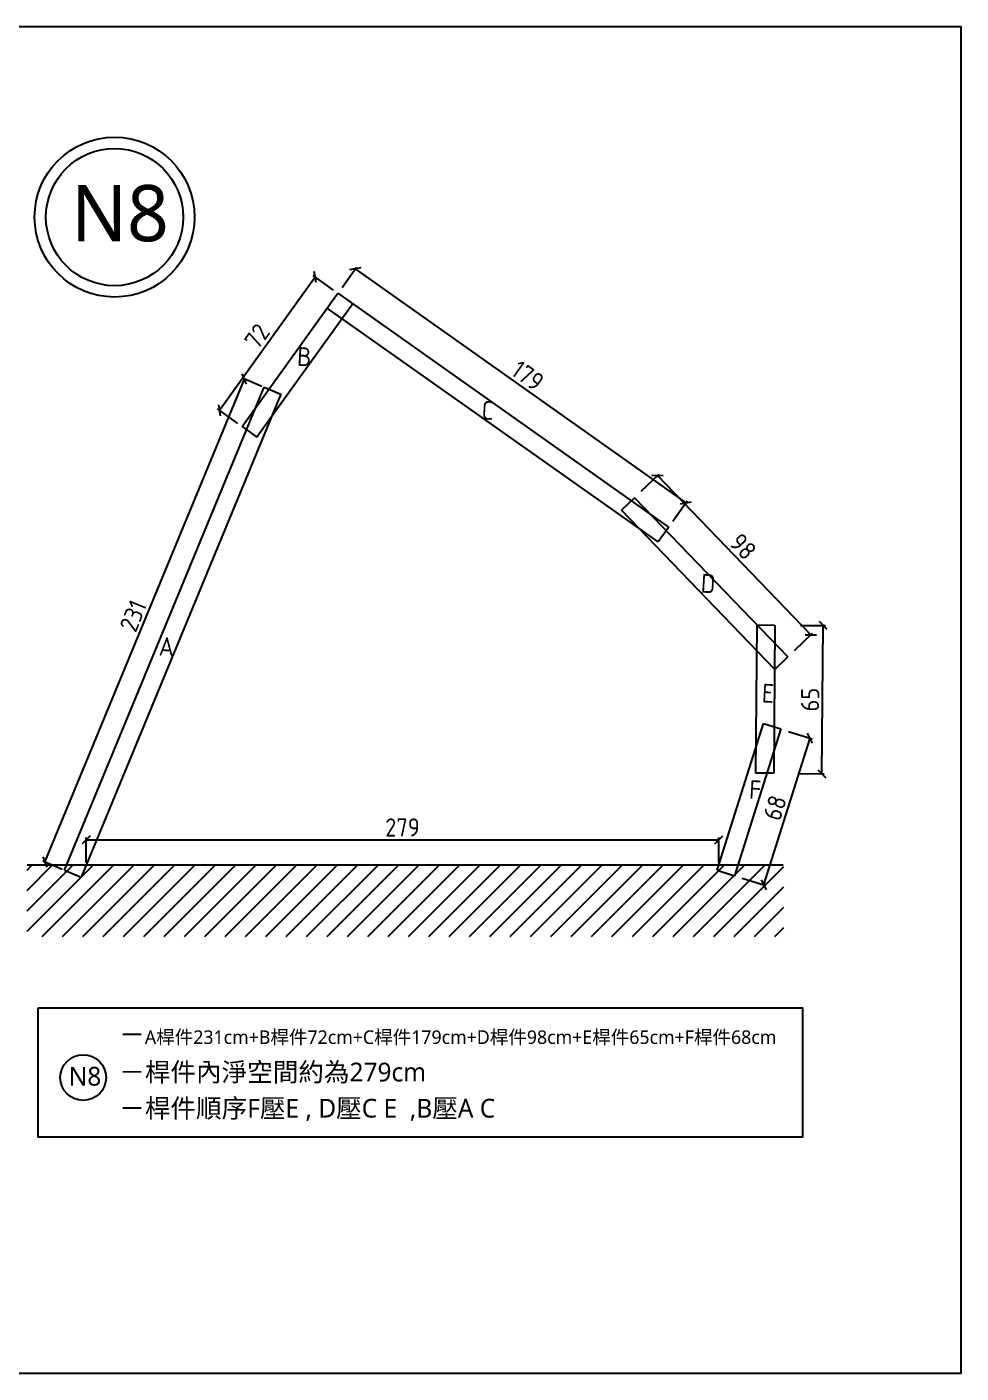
# Model space of a CAD drawing. Header units: centimetres. Extents: x -6116 to 16873, y -2889 to 4505.
# Drawn here: x 1949 to 2361, y 3911 to 4505 of the extents above; entities that cross this region are included whole.
import ezdxf

# ---------------------------------------------------------------- set-up
doc = ezdxf.new("R2010")
doc.units = ezdxf.units.CM
for name, color, linetype in [('5', 5, 'Continuous'), ('D_wood木做櫃', 30, 'Continuous'), ('frame圖框', 34, 'Continuous'), ('hatch填實', 8, 'Continuous'), ('planting植栽', 95, 'Continuous')]:
    doc.layers.add(name, color=color, linetype=linetype)
doc.styles.get("Standard").update_dxf_attribs({"font": 'ISOCP.SHX', "bigfont": 'CHINESET.SHX'})
doc.dimstyles.new('AM_ISO', dxfattribs={"dimtxt": 3.5, "dimasz": 3.5, "dimexe": 1, "dimexo": 1, "dimgap": 1.5, "dimtad": 1, "dimdec": 0, "dimdsep": 46, "dimtxsty": 'Standard', "dimcen": 0, "dimclrd": 256, "dimclre": 256, "dimclrt": 2, "dimadec": 0, "dimazin": 2, "dimtp": 0.1, "dimtm": 0.1, "dimtfac": 0.71, "dimtdec": 0, "dimtmove": 0, "dimatfit": 3, "dimfxl": 1, "dimlwd": -1, "dimlwe": -1, "dimarcsym": 1})

# ---------------------------------------------------------------- blocks, each defined once
blk = doc.blocks.new('_Oblique')
at = {"color": 0, "linetype": 'ByBlock', "lineweight": -2}
blk.add_line((-0.5, -0.5), (0.5, 0.5), dxfattribs=at)
blk = doc.blocks.new('*D303')
at = {"layer": 'DEFPOINTS', "color": 0, "transparency": 16777216}
for p in [(2045.15, 4349.45), (2053.79, 4345.88), (1965.71, 4132.76)]:
    blk.add_point(p, dxfattribs=at)
at = {"layer": 'hatch填實', "linetype": 'ByBlock', "transparency": 16777216}
for p, q in [((1957.07, 4136.33), (2045.15, 4349.45)), ((2052.86, 4346.26), (2044.23, 4349.83)), ((1964.78, 4133.14), (1956.14, 4136.71))]:
    blk.add_line(p, q, dxfattribs=at)
at = {"layer": 'hatch填實', "transparency": 16777216, "xscale": 3.5, "yscale": 3.5, "zscale": 3.5}
for p, rotation in [((2045.15, 4349.45), 67.5453788933323), ((1957.07, 4136.33), 247.5453788933323)]:
    blk.add_blockref('_Oblique', p, dxfattribs=dict(at, rotation=rotation))
at = {"layer": 'hatch填實', "transparency": 16777216, "insert": (1996.03, 4244.99), "char_height": 8, "attachment_point": 5, "rotation": 67.54538}
blk.add_mtext('231', dxfattribs=at)
blk = doc.blocks.new('_ArchTick')
at = {"color": 0, "linetype": 'ByBlock', "const_width": 0.15}
blk.add_lwpolyline([(-0.5, -0.5), (0.5, 0.5)], dxfattribs=at)
blk = doc.blocks.new('*D304')
at = {"layer": 'DEFPOINTS', "color": 0, "transparency": 16777216}
for p in [(2076.31, 4394.57), (2086.37, 4387.34), (2044.14, 4328.52)]:
    blk.add_point(p, dxfattribs=at)
at = {"layer": 'hatch填實', "linetype": 'ByBlock', "transparency": 16777216}
for p, q in [((2034.07, 4335.74), (2076.31, 4394.57)), ((2084.43, 4388.74), (2075.5, 4395.15)), ((2042.2, 4329.91), (2033.26, 4336.32))]:
    blk.add_line(p, q, dxfattribs=at)
at = {"layer": 'hatch填實', "transparency": 16777216, "xscale": 3.5, "yscale": 3.5, "zscale": 3.5}
for p, rotation in [((2076.31, 4394.57), 54.32278961635416), ((2034.07, 4335.74), 234.3227896163542)]:
    blk.add_blockref('_Oblique', p, dxfattribs=dict(at, rotation=rotation))
at = {"layer": 'hatch填實', "transparency": 16777216, "insert": (2050.72, 4368.36), "char_height": 8, "attachment_point": 5, "rotation": 54.32279}
blk.add_mtext('72', dxfattribs=at)
blk = doc.blocks.new('*D305')
at = {"layer": 'DEFPOINTS', "color": 0, "transparency": 16777216}
for p in [(2086.37, 4387.34), (2239.89, 4294.89), (2232.29, 4284.14)]:
    blk.add_point(p, dxfattribs=at)
at = {"layer": 'hatch填實', "linetype": 'ByBlock', "transparency": 16777216}
for p, q in [((2088.2, 4389.93), (2094.55, 4398.91)), ((2093.98, 4398.09), (2239.89, 4294.89)), ((2234.12, 4286.72), (2240.47, 4295.7))]:
    blk.add_line(p, q, dxfattribs=at)
at = {"layer": 'hatch填實', "transparency": 16777216, "xscale": 3.5, "yscale": 3.5, "zscale": 3.5}
for p, rotation in [((2093.98, 4398.09), 144.7285286490704), ((2239.89, 4294.89), 324.7285286490704)]:
    blk.add_blockref('_Oblique', p, dxfattribs=dict(at, rotation=rotation))
at = {"layer": 'hatch填實', "transparency": 16777216, "insert": (2170.11, 4350.98), "char_height": 8, "attachment_point": 5, "rotation": 324.72853}
blk.add_mtext('179', dxfattribs=at)
blk = doc.blocks.new('*D306')
at = {"layer": 'DEFPOINTS', "color": 0, "transparency": 16777216}
for p in [(2217.19, 4297.12), (2294.97, 4236.63), (2284.82, 4226.86)]:
    blk.add_point(p, dxfattribs=at)
at = {"layer": 'hatch填實', "linetype": 'ByBlock', "transparency": 16777216}
for p, q in [((2220.14, 4299.95), (2228.06, 4307.58)), ((2227.34, 4306.89), (2294.97, 4236.63)), ((2287.77, 4229.7), (2295.69, 4237.33))]:
    blk.add_line(p, q, dxfattribs=at)
at = {"layer": 'hatch填實', "transparency": 16777216, "xscale": 3.5, "yscale": 3.5, "zscale": 3.5}
for p, rotation in [((2227.34, 4306.89), 133.9082708943043), ((2294.97, 4236.63), 313.9082708943043)]:
    blk.add_blockref('_Oblique', p, dxfattribs=dict(at, rotation=rotation))
at = {"layer": 'hatch填實', "transparency": 16777216, "insert": (2265.12, 4275.58), "char_height": 8, "attachment_point": 5, "rotation": 313.90827}
blk.add_mtext('98', dxfattribs=at)
blk = doc.blocks.new('*D307')
at = {"layer": 'DEFPOINTS', "color": 0, "transparency": 16777216}
for p in [(2279.28, 4240.89), (2300.52, 4240.69), (2278.65, 4175.55)]:
    blk.add_point(p, dxfattribs=at)
at = {"layer": 'hatch填實', "linetype": 'ByBlock', "transparency": 16777216}
for p, q in [((2290.52, 4240.79), (2301.52, 4240.68)), ((2299.9, 4175.35), (2300.52, 4240.69)), ((2289.9, 4175.45), (2300.9, 4175.34))]:
    blk.add_line(p, q, dxfattribs=at)
at = {"layer": 'hatch填實', "transparency": 16777216, "xscale": 3.5, "yscale": 3.5, "zscale": 3.5}
for p, rotation in [((2300.52, 4240.69), 89.45348267171688), ((2299.9, 4175.35), 269.4534826717169)]:
    blk.add_blockref('_Oblique', p, dxfattribs=dict(at, rotation=rotation))
at = {"layer": 'hatch填實', "transparency": 16777216, "insert": (2294.71, 4208.07), "char_height": 8, "attachment_point": 5, "rotation": 89.45348}
blk.add_mtext('65', dxfattribs=at)
blk = doc.blocks.new('*D308')
at = {"layer": 'DEFPOINTS', "color": 0, "transparency": 16777216}
for p in [(2281.73, 4195.09), (2261.3, 4130.35), (2274.19, 4126.28)]:
    blk.add_point(p, dxfattribs=at)
at = {"layer": 'hatch填實', "linetype": 'ByBlock', "transparency": 16777216}
for p, q in [((2285.09, 4194.03), (2295.58, 4190.72)), ((2294.62, 4191.02), (2274.19, 4126.28)), ((2264.66, 4129.29), (2275.15, 4125.98))]:
    blk.add_line(p, q, dxfattribs=at)
at = {"layer": 'hatch填實', "transparency": 16777216, "xscale": 3.5, "yscale": 3.5, "zscale": 3.5}
for p, rotation in [((2294.62, 4191.02), 72.4864077153361), ((2274.19, 4126.28), 252.4864077153361)]:
    blk.add_blockref('_Oblique', p, dxfattribs=dict(at, rotation=rotation))
at = {"layer": 'hatch填實', "transparency": 16777216, "insert": (2279.16, 4160.31), "char_height": 8, "attachment_point": 5, "rotation": 72.48641}
blk.add_mtext('68', dxfattribs=at)
blk = doc.blocks.new('*D327')
at = {"layer": 'DEFPOINTS', "color": 0, "transparency": 16777216}
for p in [(2254.4, 4146.14), (1975.32, 4135.08), (2254.4, 4135.08)]:
    blk.add_point(p, dxfattribs=at)
at = {"layer": 'hatch填實', "linetype": 'ByBlock', "transparency": 16777216}
for p, q in [((1975.32, 4136.14), (1975.32, 4147.14)), ((1975.32, 4146.14), (2254.4, 4146.14)), ((2254.4, 4136.14), (2254.4, 4147.14))]:
    blk.add_line(p, q, dxfattribs=at)
at = {"layer": 'hatch填實', "transparency": 16777216, "xscale": 3.5, "yscale": 3.5, "zscale": 3.5, "rotation": 180}
blk.add_blockref('_Oblique', (1975.32, 4146.14), dxfattribs=at)
at = {"layer": 'hatch填實', "transparency": 16777216, "xscale": 3.5, "yscale": 3.5, "zscale": 3.5}
blk.add_blockref('_Oblique', (2254.4, 4146.14), dxfattribs=at)
at = {"layer": 'hatch填實', "transparency": 16777216, "insert": (2114.86, 4151.64), "char_height": 8, "attachment_point": 5}
blk.add_mtext('279', dxfattribs=at)

msp = doc.modelspace()

# ---------------------------------------------------------------- hatches: boundary and pattern name
at = {"layer": 'planting植栽'}
h = msp.add_hatch(dxfattribs=at)
h.set_pattern_fill('ANSI31', color=256, scale=2)
h.set_pattern_definition([(45, (1602.778, 3552.8264), (-4.49013, 4.49013), [])])
h.paths.add_polyline_path([(1949.23145, 4135.07905), (2283.08927, 4135.07905), (2283.08927, 4103.45429), (1949.23145, 4103.45429)])

# ---------------------------------------------------------------- linework, layer by layer
at = {"layer": '5', "linetype": 'ByBlock'}
msp.add_lwpolyline([(1954.08746, 4072.10047), (2291.37308, 4072.10047), (2291.37308, 4014.95072), (1954.08746, 4014.95072)], close=True, dxfattribs=at)
for centre, radius in [((1987.8514, 4420.95512), 35.27331), ((1987.8514, 4420.95512), 30.27331), ((1973.99109, 4041.26821), 10.0911)]:
    msp.add_circle(centre, radius, dxfattribs=at)
at = {"layer": 'D_wood木做櫃'}
for p, q in [((2044.13679, 4328.51586), (2086.37411, 4387.34468)), ((2086.37411, 4387.34468), (2232.28954, 4284.13984)), ((2092.90826, 4382.72288), (2050.63459, 4323.85011)), ((2227.66749, 4277.60499), (2081.70579, 4380.84256)), ((2088.2397, 4376.22611), (2088.2397, 4376.22118)), ((1965.70771, 4132.75777), (2053.78849, 4345.88084)), ((2061.18192, 4342.82524), (1973.10114, 4129.70217)), ((2053.78849, 4345.88084), (2061.18369, 4342.82451)), ((2057.0034, 4332.71969), (2057.0034, 4332.71476)), ((2044.13679, 4328.51586), (2050.63502, 4323.8498)), ((2036.61335, 4304.32332), (2036.60923, 4304.31758)), ((2217.18972, 4297.11838), (2211.42388, 4291.56767)), ((2217.18972, 4297.11838), (2284.8238, 4226.86634)), ((2279.06057, 4221.31866), (2211.42848, 4291.5721)), ((2218.92942, 4283.78536), (2218.92942, 4283.78043)), ((2232.29858, 4284.15263), (2227.66749, 4277.60499)), ((2253.72113, 4259.17746), (2253.70744, 4259.18714)), ((2271.24762, 4240.97), (2270.62435, 4175.62974)), ((2271.24762, 4240.97), (2279.07614, 4240.89533)), ((2279.07614, 4240.89533), (2278.65492, 4175.55314)), ((2279.16948, 4232.74035), (2279.16948, 4232.73542)), ((2279.06057, 4221.31866), (2284.8238, 4226.86634)), ((2253.67036, 4132.75777), (2274.0979, 4197.49736)), ((2281.7287, 4195.08938), (2261.29965, 4130.35027)), ((2274.0979, 4197.49736), (2281.72925, 4195.08921)), ((2278.71942, 4185.55796), (2278.71942, 4185.55303)), ((2278.65492, 4175.55314), (2270.5934, 4175.63003)), ((1965.70771, 4132.75777), (1973.10114, 4129.70217)), ((2253.67036, 4132.75777), (2261.29965, 4130.35027))]:
    msp.add_line(p, q, dxfattribs=at)
at = {"layer": 'frame圖框'}
msp.add_lwpolyline([(1521.29599, 4504.87243), (1521.29599, 3910.87243), (2361.29599, 3910.87243), (2361.29599, 4504.87243)], close=True, dxfattribs=at)
at = {"layer": 'hatch填實'}
msp.add_line((1949.23145, 4135.07905), (2282.86585, 4135.07905), dxfattribs=at)
at = {"layer": 'planting植栽'}
msp.add_line((1949.23145, 4135.07905), (2243.08927, 4135.07905), dxfattribs=at)

# ---------------------------------------------------------------- texts
at = {"layer": '5', "linetype": 'ByBlock', "attachment_point": 1}
for s, insert, char_height in [('{\\fMicrosoft JhengHei|b0|i0|c136|p34;N8}', (1968.73408, 4435.12114), 24.8271142), ('{\\fMicrosoft JhengHei|b0|i0|c136|p34;－\\H0.72501x;A桿件231cm+B桿件72cm+C桿件179cm+D桿件98cm+E桿件65cm+F桿件68cm}', (1989.91187, 4064.37467), 8.2757047), ('{\\fMicrosoft JhengHei|b0|i0|c136|p34;－桿件內淨空間約為279cm}', (1989.91187, 4047.83999), 8.2757047), ('{\\fMicrosoft JhengHei|b0|i0|c136|p34;－桿件順序F壓E , D壓C E  ,B壓A C}', (1989.91187, 4031.87832), 8.2757047)]:
    msp.add_mtext(s, dxfattribs=dict(at, insert=insert, char_height=char_height))
at = {"layer": '5', "linetype": 'ByBlock', "char_height": 8.2757, "attachment_point": 1, "rotation": 356.79508406}
for s, insert in [('B', (2068.64736, 4363.66463)), ('C', (2150.0431, 4339.98543)), ('D', (2246.77707, 4263.55773)), ('A', (2007.65749, 4235.75047)), ('E', (2273.69152, 4215.08458)), ('F', (2268.07813, 4172.53294))]:
    msp.add_mtext(s, dxfattribs=dict(at, insert=insert))
at = {"layer": '5', "linetype": 'ByBlock', "insert": (1967.61865, 4045.99021), "char_height": 8.2757047, "width": 13.3778984, "attachment_point": 1}
msp.add_mtext('{\\fMicrosoft JhengHei|b0|i0|c136|p34;N8}', dxfattribs=at)

# ---------------------------------------------------------------- dimensions: what is measured, and where the dimension line sits
at = {"layer": 'hatch填實'}
for p1, p2, distance, picture, middle in [((2044.13679, 4328.51586), (2086.37411, 4387.34468), 12.3894, '*D304', (2050.72297, 4368.36415)), ((2086.37411, 4387.34468), (2232.28954, 4284.13984), 13.16285, '*D305', (2170.10871, 4350.97908)), ((1965.70771, 4132.75777), (2053.78849, 4345.88084), 9.34793, '*D303', (1996.02518, 4244.99079)), ((2217.18972, 4297.11838), (2284.81887, 4226.86159), 14.08934, '*D306', (2265.11746, 4275.57531)), ((2278.65492, 4175.55314), (2279.27819, 4240.8934), -21.24153, '*D307', (2294.70737, 4208.07312)), ((2281.7287, 4195.08938), (2261.29965, 4130.35027), 13.51981, '*D308', (2279.16224, 4160.30641))]:
    dim = msp.add_aligned_dim(p1=p1, p2=p2, distance=distance, dimstyle='AM_ISO', override={"dimtxt": 8, "dimblk": 'Oblique', "dimclrt": 256, "dimldrblk": 'ArchTick', "dimfxl": 10, "dimfxlon": 1}, dxfattribs=at)
    dim.commit()
    dim.dimension.update_dxf_attribs({"geometry": picture, "text_midpoint": middle})
dim = msp.add_linear_dim(base=(2254.4028, 4146.14041), p1=(1975.32333, 4135.07905), p2=(2254.4028, 4135.07905), dimstyle='AM_ISO', override={"dimtxt": 8, "dimblk": 'Oblique', "dimclrt": 256, "dimldrblk": 'ArchTick', "dimfxl": 10, "dimfxlon": 1}, dxfattribs=at)
dim.commit()
dim.dimension.update_dxf_attribs({"geometry": '*D327', "text_midpoint": (2114.86307, 4151.64119)})

doc.saveas('drawing.dxf')
